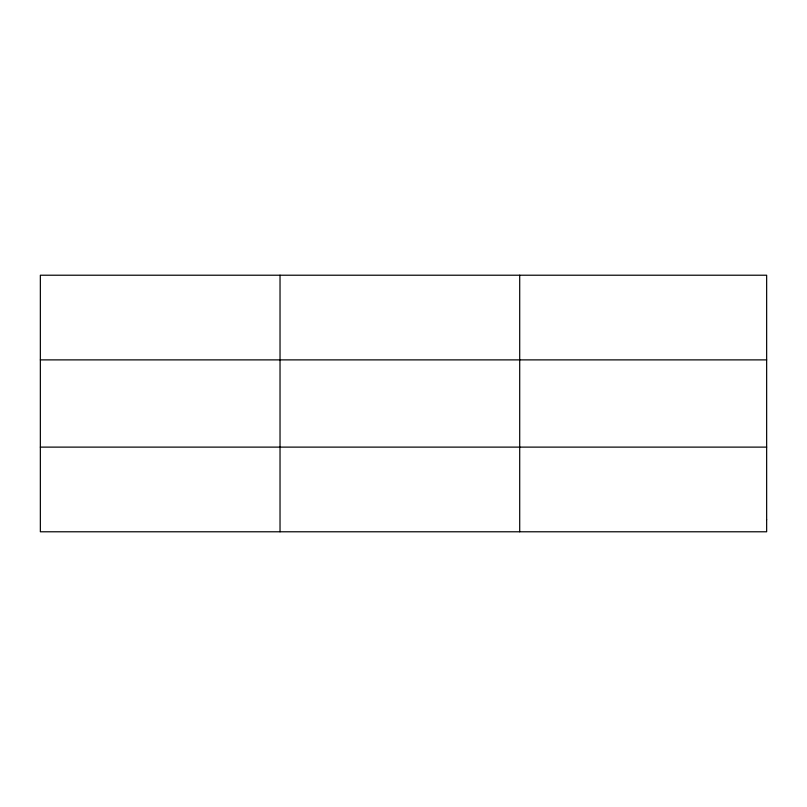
<?xml version="1.0" encoding="UTF-8"?>
<svg xmlns="http://www.w3.org/2000/svg" width="807" height="807" viewBox="0 0 807 807"><rect width="100%" height="100%" fill="white"/><g stroke="black" fill="none" stroke-linecap="round" stroke-linejoin="round"><path stroke-width="1.21" d="M280.029 531.783L280.029 275.217M519.708 531.783L519.708 275.217M40.35 359.882L766.65 359.882M40.35 447.118L766.65 447.118M766.65 519.688L766.65 531.783L40.35 531.783L40.35 275.217L766.65 275.217L766.65 519.688"/></g></svg>
